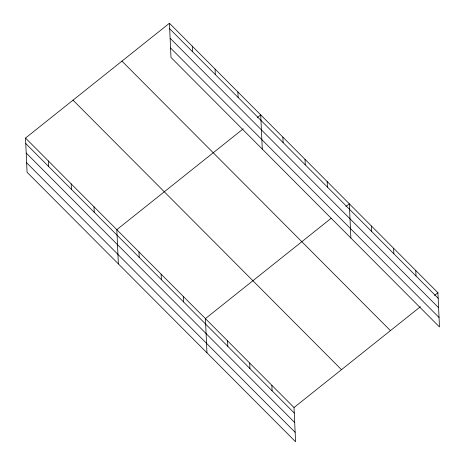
<?xml version="1.0" encoding="UTF-8"?>
<svg xmlns="http://www.w3.org/2000/svg" width="465" height="465" viewBox="0 0 465 465"><rect width="100%" height="100%" fill="white"/><g stroke="black" fill="none" stroke-linecap="round" stroke-linejoin="round"><path stroke-width="0.7" d="M25.529 138.047L294.014 407.543L295.566 441.75L27.08 172.253L25.529 138.047L169.434 23.25L437.92 292.747L439.472 326.953L170.986 57.457L169.434 23.25M243.189 128.857L116.814 229.675L118.366 263.882M257.325 117.587L260.72 114.878L262.272 149.085M331.225 218.248L205.414 318.612L206.966 352.813M345.925 206.518L349.32 203.815L350.872 238.022M294.014 407.543L420.389 306.726M434.525 295.455L437.92 292.747M169.684 28.766L438.17 298.268M170.114 38.235L438.6 307.731M170.556 47.988L439.041 317.485M121.946 61.13L390.431 330.632M73.017 100.161L341.502 369.663M25.778 143.563L294.264 413.065M26.209 153.031L294.694 422.528M26.656 162.785L295.136 432.281M415.768 270.514L416.018 276.036M393.617 248.281L393.867 253.797M371.465 226.048L371.715 231.564M327.168 181.583L327.418 187.099M305.017 159.344L305.267 164.866M282.865 137.111L283.115 142.633M271.862 385.311L272.112 390.827M237.894 91.971L238.144 97.493M249.717 363.078L249.967 368.594M227.565 340.845L227.815 346.361M215.074 69.064L215.324 74.586M192.254 46.157L192.504 51.673M183.262 296.374L183.512 301.895M161.117 274.141L161.367 279.663M138.965 251.908L139.215 257.43M93.994 206.768L94.244 212.284M71.174 183.861L71.424 189.377M48.348 160.954L48.604 166.47"/></g></svg>
